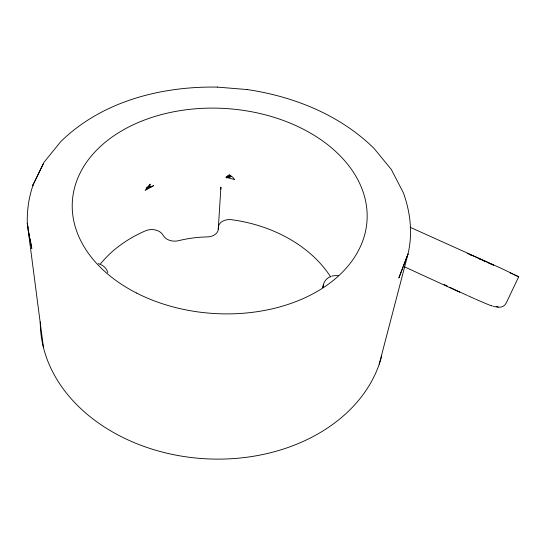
<?xml version="1.0" encoding="UTF-8"?>
<svg xmlns="http://www.w3.org/2000/svg" width="546" height="546" viewBox="0 0 546 546"><rect width="100%" height="100%" fill="white"/><g stroke="black" fill="none" stroke-linecap="round" stroke-linejoin="round"><path stroke-width="0.82" d="M220.802 189.073L220.912 187.066L218.277 229.17A11.78 8.367 3.1 0 1 207.282 236.916A103.276 79.102 3.4 0 0 178.569 240.69A11.875 8.463 1.3 0 1 163.8 236.261L162.551 234.405A11.985 8.565 0 0 0 145.557 230.787A131.873 101.153 3.4 0 0 100.587 263.745M218.277 229.17L218.38 227.163A11.739 8.326 4.3 0 1 231.688 219.717A131.873 101.153 3.4 0 1 330.699 276.965M322.822 287.469C323.225 282.678 326.139 278.078 330.808 276.467M323.007 287.585L323.682 284.35L322.979 287.64M379.204 364.243L407.985 254.026C412.872 233.613 410.435 212.408 403.398 192.82L391.311 169.472L374.201 148.594C340.192 114.988 294.048 96.533 247.297 89.571L247.14 89.558M33.381 184.159C28.924 196.737 26.897 210.183 27.3 223.546L43.475 347.652M410.196 227.3L502.115 268.741L518.7 276.774L506.183 303.085A7.419 7.241 9.3 0 1 496.328 306.538M43.373 163.663L32.644 185.708L44.055 162.217L60.818 141.564C101.849 101.324 161.138 86.172 217.308 87.101L217.404 87.114M331.729 276.201L334.097 275.655L338.213 275.662M217.308 87.101L247.297 89.571M493.359 306.483L498.177 307.118M98.219 263.65C102.641 264.735 106.77 268.011 107.733 272.611M467.615 253.467L471.403 255.132M491.284 264.223L493.181 265.056M488.663 263.063L490.629 263.936M472.051 255.419L475.245 256.838M475.962 257.159L482.5 260.094M482.712 260.408L485.503 261.657M510.148 272.939L512.482 273.983M514.039 274.679L518.7 276.774M404.504 266.837L459.766 292.219M479.142 258.804L481.299 259.773M483.21 260.415L486.049 261.698M486.677 261.984L488.574 262.844M489.202 263.131L493.488 265.11M469.369 254.368L471.259 255.235M28.051 227.709L27.3 223.546L28.836 234.2L31.811 248.532L30.003 238.541M28.351 229.375L28.651 231.04M28.952 232.712L29.702 236.875M491.953 305.637A30.467 0.846 24.6 0 1 475.348 299.044M474.658 298.737A30.467 0.846 24.6 0 1 468.168 295.823M467.431 295.488A30.467 0.846 24.6 0 1 449.938 287.346M447.263 286.056A30.467 0.846 24.6 0 1 444.185 284.548M381.695 355.972A172.454 132.698 3.4 0 1 195.789 458.019A172.454 132.698 3.4 0 1 40.274 321.915M407.985 254.026L398.928 277.798L407.985 254.026M147.29 187.114L146.546 188.786L150.259 184.118L146.744 188.807L149.897 185.872L148.724 187.374L150.471 186.063L149.126 187.483L151.065 186.288L149.536 187.606L153.617 185.654L145.181 190.424L147.29 187.114M226.358 176.931L225.901 177.389L226.522 177.935L227.341 177.614L234.698 179.62L232.917 177.402L229.409 174.693L228.938 174.966L231.19 176.672L227.6 175.88L230.712 176.89L229.47 176.119L226.965 176.392L229.764 177.389L226.358 176.931M136.582 293.052A147.645 102.655 3.8 0 0 366.755 223.751A147.645 102.655 3.8 0 0 155.746 116.202A147.645 102.655 3.8 0 0 136.582 293.052"/></g></svg>
